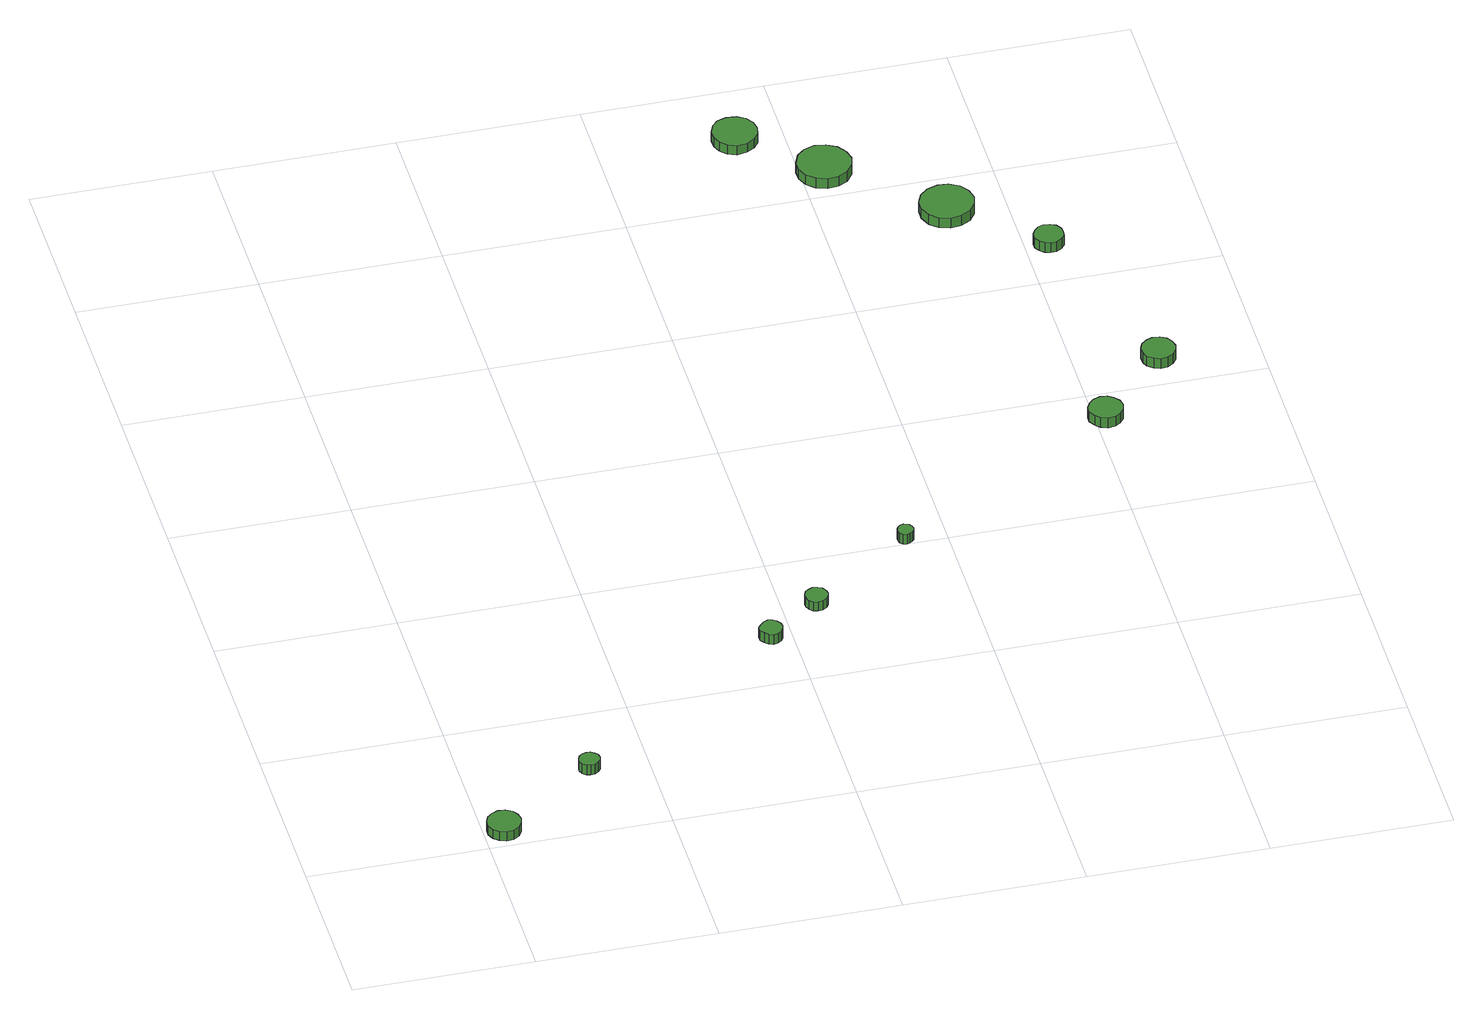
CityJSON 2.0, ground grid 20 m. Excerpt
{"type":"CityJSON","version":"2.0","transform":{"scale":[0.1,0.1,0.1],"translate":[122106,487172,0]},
"CityObjects":{
"tree1":{"type":"SolitaryVegetationObject","attributes":{"function":"something"},"geometry":[{"type":"MultiSurface","lod":"1","boundaries":[[[0,1,2,3,4,5,6,7,8,9,10,11,12,13,14]],[[15,16,17,18,19,20,21,22,23,24,25,26,27,28,29]],[[0,29,28,1]],[[1,28,27,2]],[[2,27,26,3]],[[3,26,25,4]],[[4,25,24,5]],[[5,24,23,6]],[[6,23,22,7]],[[7,22,21,8]],[[8,21,20,9]],[[9,20,19,10]],[[10,19,18,11]],[[11,18,17,12]],[[12,17,16,13]],[[13,16,15,14]],[[14,15,29,0]]]}]},
"tree2":{"type":"SolitaryVegetationObject","attributes":{"function":"something"},"geometry":[{"type":"MultiSurface","lod":"1","boundaries":[[[30,31,32,33,34,35,36,37,38,39,40,41,42,43,44]],[[45,46,47,48,49,50,51,52,53,54,55,56,57,58,59]],[[30,59,58,31]],[[31,58,57,32]],[[32,57,56,33]],[[33,56,55,34]],[[34,55,54,35]],[[35,54,53,36]],[[36,53,52,37]],[[37,52,51,38]],[[38,51,50,39]],[[39,50,49,40]],[[40,49,48,41]],[[41,48,47,42]],[[42,47,46,43]],[[43,46,45,44]],[[44,45,59,30]]]}]},
"tree3":{"type":"SolitaryVegetationObject","attributes":{"function":"something"},"geometry":[{"type":"MultiSurface","lod":"1","boundaries":[[[60,61,62,63,64,65,66,67,68,69,70,71,72,73,74]],[[75,76,77,78,79,80,81,82,83,84,85,86,87,88,89]],[[60,89,88,61]],[[61,88,87,62]],[[62,87,86,63]],[[63,86,85,64]],[[64,85,84,65]],[[65,84,83,66]],[[66,83,82,67]],[[67,82,81,68]],[[68,81,80,69]],[[69,80,79,70]],[[70,79,78,71]],[[71,78,77,72]],[[72,77,76,73]],[[73,76,75,74]],[[74,75,89,60]]]}]},
"tree4":{"type":"SolitaryVegetationObject","attributes":{"function":"something"},"geometry":[{"type":"MultiSurface","lod":"1","boundaries":[[[90,91,92,93,94,95,96,97,98,99,100,101,102,103,104]],[[105,106,107,108,109,110,111,112,113,114,115,116,117,118,119]],[[90,119,118,91]],[[91,118,117,92]],[[92,117,116,93]],[[93,116,115,94]],[[94,115,114,95]],[[95,114,113,96]],[[96,113,112,97]],[[97,112,111,98]],[[98,111,110,99]],[[99,110,109,100]],[[100,109,108,101]],[[101,108,107,102]],[[102,107,106,103]],[[103,106,105,104]],[[104,105,119,90]]]}]},
"tree5":{"type":"SolitaryVegetationObject","attributes":{"function":"something"},"geometry":[{"type":"MultiSurface","lod":"1","boundaries":[[[120,121,122,123,124,125,126,127,128,129,130,131,132,133,134]],[[135,136,137,138,139,140,141,142,143,144,145,146,147,148,149]],[[120,149,148,121]],[[121,148,147,122]],[[122,147,146,123]],[[123,146,145,124]],[[124,145,144,125]],[[125,144,143,126]],[[126,143,142,127]],[[127,142,141,128]],[[128,141,140,129]],[[129,140,139,130]],[[130,139,138,131]],[[131,138,137,132]],[[132,137,136,133]],[[133,136,135,134]],[[134,135,149,120]]]}]},
"tree6":{"type":"SolitaryVegetationObject","attributes":{"function":"something"},"geometry":[{"type":"MultiSurface","lod":"1","boundaries":[[[150,151,152,153,154,155,156,157,158,159,160,161,162,163,164]],[[165,166,167,168,169,170,171,172,173,174,175,176,177,178,179]],[[150,179,178,151]],[[151,178,177,152]],[[152,177,176,153]],[[153,176,175,154]],[[154,175,174,155]],[[155,174,173,156]],[[156,173,172,157]],[[157,172,171,158]],[[158,171,170,159]],[[159,170,169,160]],[[160,169,168,161]],[[161,168,167,162]],[[162,167,166,163]],[[163,166,165,164]],[[164,165,179,150]]]}]},
"tree7":{"type":"SolitaryVegetationObject","attributes":{"function":"something"},"geometry":[{"type":"MultiSurface","lod":"1","boundaries":[[[180,181,182,183,184,185,186,187,188,189,190,191,192,193,194]],[[195,196,197,198,199,200,201,202,203,204,205,206,207,208,209]],[[180,209,208,181]],[[181,208,207,182]],[[182,207,206,183]],[[183,206,205,184]],[[184,205,204,185]],[[185,204,203,186]],[[186,203,202,187]],[[187,202,201,188]],[[188,201,200,189]],[[189,200,199,190]],[[190,199,198,191]],[[191,198,197,192]],[[192,197,196,193]],[[193,196,195,194]],[[194,195,209,180]]]}]},
"tree8":{"type":"SolitaryVegetationObject","attributes":{"function":"something"},"geometry":[{"type":"MultiSurface","lod":"1","boundaries":[[[210,211,212,213,214,215,216,217,218,219,220,221,222,223,224]],[[225,226,227,228,229,230,231,232,233,234,235,236,237,238,239]],[[210,239,238,211]],[[211,238,237,212]],[[212,237,236,213]],[[213,236,235,214]],[[214,235,234,215]],[[215,234,233,216]],[[216,233,232,217]],[[217,232,231,218]],[[218,231,230,219]],[[219,230,229,220]],[[220,229,228,221]],[[221,228,227,222]],[[222,227,226,223]],[[223,226,225,224]],[[224,225,239,210]]]}]},
"tree9":{"type":"SolitaryVegetationObject","attributes":{"function":"something"},"geometry":[{"type":"MultiSurface","lod":"1","boundaries":[[[240,241,242,243,244,245,246,247,248,249,250,251,252,253,254]],[[255,256,257,258,259,260,261,262,263,264,265,266,267,268,269]],[[240,269,268,241]],[[241,268,267,242]],[[242,267,266,243]],[[243,266,265,244]],[[244,265,264,245]],[[245,264,263,246]],[[246,263,262,247]],[[247,262,261,248]],[[248,261,260,249]],[[249,260,259,250]],[[250,259,258,251]],[[251,258,257,252]],[[252,257,256,253]],[[253,256,255,254]],[[254,255,269,240]]]}]},
"tree10":{"type":"SolitaryVegetationObject","attributes":{"function":"something"},"geometry":[{"type":"MultiSurface","lod":"1","boundaries":[[[270,271,272,273,274,275,276,277,278,279,280,281,282,283,284]],[[285,286,287,288,289,290,291,292,293,294,295,296,297,298,299]],[[270,299,298,271]],[[271,298,297,272]],[[272,297,296,273]],[[273,296,295,274]],[[274,295,294,275]],[[275,294,293,276]],[[276,293,292,277]],[[277,292,291,278]],[[278,291,290,279]],[[279,290,289,280]],[[280,289,288,281]],[[281,288,287,282]],[[282,287,286,283]],[[283,286,285,284]],[[284,285,299,270]]]}]},
"tree11":{"type":"SolitaryVegetationObject","attributes":{"function":"something"},"geometry":[{"type":"MultiSurface","lod":"1","boundaries":[[[300,301,302,303,304,305,306,307,308,309,310,311,312,313,314]],[[315,316,317,318,319,320,321,322,323,324,325,326,327,328,329]],[[300,329,328,301]],[[301,328,327,302]],[[302,327,326,303]],[[303,326,325,304]],[[304,325,324,305]],[[305,324,323,306]],[[306,323,322,307]],[[307,322,321,308]],[[308,321,320,309]],[[309,320,319,310]],[[310,319,318,311]],[[311,318,317,312]],[[312,317,316,313]],[[313,316,315,314]],[[314,315,329,300]]]}]}
},
"vertices":[
[41,25,16],[39,33,16],[35,39,16],[28,43,16],[20,44,16],[13,41,16],[7,36,16],[4,29,16],[4,21,16],[7,14,16],[13,9,16],[20,6,16],[28,7,16],[35,11,16],[39,17,16],[39,17,4],[35,11,4],[28,7,4],[20,6,4],[13,9,4],[7,14,4],[4,21,4],[4,29,4],[7,36,4],[13,41,4],[20,44,4],[28,43,4],[35,39,4],[39,33,4],[41,25,4],
[146,102,20],[145,107,20],[142,110,20],[138,113,20],[133,113,20],[129,112,20],[125,109,20],[123,104,20],[123,100,20],[125,95,20],[129,92,20],[133,91,20],[138,91,20],[142,94,20],[145,97,20],[145,97,7],[142,94,7],[138,91,7],[133,91,7],[129,92,7],[125,95,7],[123,100,7],[123,104,7],[125,109,7],[129,112,7],[133,113,7],[138,113,7],[142,110,7],[145,107,7],[146,102,7],
[388,274,20],[387,279,20],[384,283,20],[380,286,20],[375,287,20],[370,285,20],[366,281,20],[363,277,20],[363,271,20],[366,267,20],[370,263,20],[375,261,20],[380,262,20],[384,265,20],[387,269,20],[387,269,7],[384,265,7],[380,262,7],[375,261,7],[370,263,7],[366,267,7],[363,271,7],[363,277,7],[366,281,7],[370,285,7],[375,287,7],[380,286,7],[384,283,7],[387,279,7],[388,274,7],
[449,319,18],[448,324,18],[445,329,18],[440,331,18],[435,332,18],[430,330,18],[426,327,18],[424,322,18],[424,317,18],[426,312,18],[430,308,18],[435,307,18],[440,307,18],[445,310,18],[448,314,18],[448,314,6],[445,310,6],[440,307,6],[435,307,6],[430,308,6],[426,312,6],[424,317,6],[424,322,6],[426,327,6],[430,330,6],[435,332,6],[440,331,6],[445,329,6],[448,324,6],[449,319,6],
[563,403,20],[562,407,20],[560,410,20],[557,411,20],[554,412,20],[550,411,20],[547,408,20],[546,405,20],[546,401,20],[547,398,20],[550,395,20],[554,394,20],[557,395,20],[560,397,20],[562,399,20],[562,399,7],[560,397,7],[557,395,7],[554,394,7],[550,395,7],[547,398,7],[546,401,7],[546,405,7],[547,408,7],[550,411,7],[554,412,7],[557,411,7],[560,410,7],[562,407,7],[563,403,7],
[572,1116,15],[570,1126,15],[564,1135,15],[555,1140,15],[544,1141,15],[534,1138,15],[527,1131,15],[523,1121,15],[523,1111,15],[527,1102,15],[534,1095,15],[544,1091,15],[555,1093,15],[564,1098,15],[570,1106,15],[570,1106,3],[564,1098,3],[555,1093,3],[544,1091,3],[534,1095,3],[527,1102,3],[523,1111,3],[523,1121,3],[527,1131,3],[534,1138,3],[544,1141,3],[555,1140,3],[564,1135,3],[570,1126,3],[572,1116,3],
[656,1042,15],[653,1054,15],[646,1064,15],[635,1070,15],[623,1072,15],[611,1068,15],[602,1060,15],[597,1048,15],[597,1036,15],[602,1025,15],[611,1017,15],[623,1013,15],[635,1014,15],[646,1020,15],[653,1030,15],[653,1030,2],[646,1020,2],[635,1014,2],[623,1013,2],[611,1017,2],[602,1025,2],[597,1036,2],[597,1048,2],[602,1060,2],[611,1068,2],[623,1072,2],[635,1070,2],[646,1064,2],[653,1054,2],[656,1042,2],
[830,556,19],[828,564,19],[823,570,19],[817,574,19],[809,575,19],[801,572,19],[796,567,19],[792,560,19],[792,552,19],[796,545,19],[801,540,19],[809,537,19],[817,538,19],[823,542,19],[828,548,19],[828,548,6],[823,542,6],[817,538,6],[809,537,6],[801,540,6],[796,545,6],[792,552,6],[792,560,6],[796,567,6],[801,572,6],[809,575,6],[817,574,6],[823,570,6],[828,564,6],[830,556,6],
[765,944,16],[762,956,16],[755,966,16],[744,972,16],[732,973,16],[720,969,16],[711,961,16],[706,950,16],[706,938,16],[711,926,16],[720,918,16],[732,914,16],[744,916,16],[755,922,16],[762,932,16],[762,932,3],[755,922,3],[744,916,3],[732,914,3],[720,918,3],[711,926,3],[706,938,3],[706,950,3],[711,961,3],[720,969,3],[732,973,3],[744,972,3],[755,966,3],[762,956,3],[765,944,3],
[908,640,20],[906,648,20],[902,654,20],[895,658,20],[887,659,20],[880,656,20],[874,651,20],[871,644,20],[871,636,20],[874,629,20],[880,624,20],[887,621,20],[895,622,20],[902,626,20],[906,632,20],[906,632,7],[902,626,7],[895,622,7],[887,621,7],[880,624,7],[874,629,7],[871,636,7],[871,644,7],[874,651,7],[880,656,7],[887,659,7],[895,658,7],[902,654,7],[906,648,7],[908,640,7],
[841,860,19],[840,866,19],[836,872,19],[830,875,19],[823,876,19],[817,874,19],[812,869,19],[809,863,19],[809,856,19],[812,850,19],[817,846,19],[823,844,19],[830,844,19],[836,848,19],[840,853,19],[840,853,6],[836,848,6],[830,844,6],[823,844,6],[817,846,6],[812,850,6],[809,856,6],[809,863,6],[812,869,6],[817,874,6],[823,876,6],[830,875,6],[836,872,6],[840,866,6],[841,860,6]
]}
